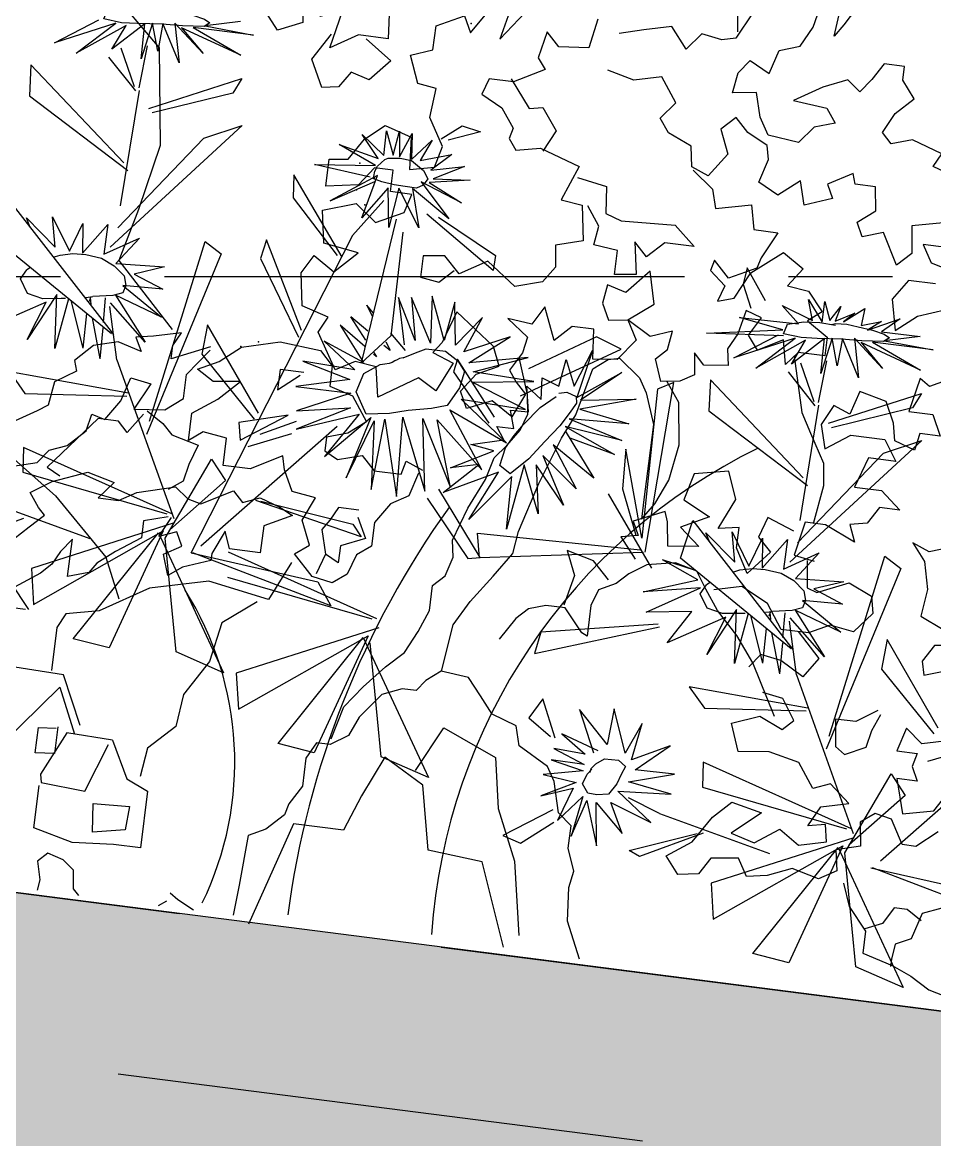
# Model space of a CAD drawing. Header units: inches. Extents: x 50027 to 54188, y -4291 to 1318.
# Drawn here: x 52091.76 to 52102.72, y 743.87 to 757.3 of the extents above; entities that cross this region are included whole.
import ezdxf

# ---------------------------------------------------------------- set-up
doc = ezdxf.new("R2010")
doc.units = ezdxf.units.IN
doc.linetypes.add('CENTER', pattern=[2, 1.25, -0.25, 0.25, -0.25])
doc.linetypes.add('HIDDEN', pattern=[9.525, 6.35, -3.175])
for name, color, linetype in [('06--LINE-1 HID', 2, 'HIDDEN'), ('06--LINE-3', 3, 'Continuous'), ('AR-FLOWER', 93, 'Continuous'), ('BH', 3, 'Continuous'), ('ROAD CL', 251, 'CENTER'), ('water hatch', 121, 'Continuous')]:
    doc.layers.add(name, color=color, linetype=linetype)
doc.layers.add('3', color=7, linetype='Continuous', true_color=0x61993b)
doc.layers.add('4', color=7, linetype='Continuous', true_color=0x637d96)

# ---------------------------------------------------------------- blocks, each defined once
blk = doc.blocks.new('A$C054A269F')
at = {"layer": '3'}
for points in [[(210.67, 149.64), (213.8, 150.69), (212.76, 152.77), (217.46, 154.34), (220.6, 153.3), (222.17, 154.86), (220.6, 158), (217.99, 160.61), (220.08, 163.22), (220.08, 165.31), (223.21, 165.31), (224.78, 162.7), (226.35, 160.61), (228.44, 162.18), (232.1, 160.61), (236.28, 158), (231.05, 157.48), (229.49, 155.39), (232.62, 154.34), (234.71, 151.73), (239.42, 152.25), (240.99, 154.86), (242.03, 158.52), (245.69, 158), (245.17, 161.13), (243.6, 163.22), (240.46, 161.66), (239.42, 165.31), (236.28, 166.36), (234.71, 169.49), (233.15, 176.8)], [(244.12, 170.54), (246.21, 166.36), (248.31, 165.83), (251.44, 166.36), (253.53, 163.74), (256.15, 166.88), (260.33, 165.83), (263.99, 164.79)], [(294.81, 170.71), (293.98, 166.99), (299.36, 164.51), (298.95, 159.55), (303.5, 159.55), (307.63, 157.07), (306.39, 162.86), (309.7, 161.62), (311.35, 165.75), (310.11, 168.64), (313.42, 169.06), (312.18, 160.38), (315.9, 158.72), (317.97, 161.2), (320.86, 160.38), (322.52, 162.86), (318.8, 169.47)], [(250.15, 145.5), (246.84, 143.02), (246.01, 140.13), (240.64, 141.37), (239.81, 137.65), (236.09, 137.65), (238.15, 133.52), (238.57, 131.86), (242.7, 129.8), (245.19, 132.28), (245.6, 130.62), (243.12, 128.56), (243.94, 126.08), (241.46, 126.9), (239.4, 131.04), (234.85, 134.76), (231.54, 132.69), (233.61, 129.8), (230.3, 129.38), (227.82, 126.49), (229.88, 124.84), (226.58, 122.77), (226.58, 119.88), (230.71, 119.88), (232.37, 117.81), (233.19, 121.53), (236.91, 119.46), (238.57, 121.53), (236.91, 124.42), (239.4, 125.25), (240.22, 121.53), (241.46, 119.05), (241.05, 116.57), (244.77, 116.16), (246.43, 117.81), (246.01, 114.51), (248.08, 113.27), (250.97, 112.85), (252.22, 116.16), (250.56, 117.81), (250.15, 120.7), (253.46, 119.46), (257.18, 121.53), (253.46, 124.42), (254.7, 129.38), (258, 125.66), (260.9, 126.49), (261.31, 123.6), (260.07, 121.12), (257.18, 121.53), (255.52, 118.64), (258, 115.33), (261.73, 114.92), (262.14, 119.46), (265.45, 119.46), (267.93, 116.99), (270, 121.94), (271.65, 119.05), (275.37, 119.46), (272.07, 116.99), (272.48, 114.51), (274.13, 111.61), (272.89, 109.96), (271.24, 108.31), (272.89, 104.59), (276.2, 106.65), (279.92, 105), (281.16, 107.48), (279.1, 110.37), (275.79, 112.03), (277.03, 114.92), (283.23, 119.46), (284.89, 114.51), (286.13, 112.85), (282.82, 111.61), (284.89, 107.07), (287.78, 108.72), (293.57, 105), (294.4, 109.55), (297.71, 109.96), (300.6, 108.31), (303.91, 113.68), (302.67, 116.16), (306.8, 117.4), (307.63, 122.36), (305.98, 125.25), (302.67, 123.18), (299.36, 126.49), (304.74, 127.32), (305.56, 132.28), (300.6, 133.93), (297.29, 131.45), (293.16, 133.52), (292.33, 136.41), (295.64, 136.41), (295.64, 139.71), (298.53, 139.71), (300.6, 136.82), (305.56, 135.99), (305.56, 140.13), (302.67, 140.54), (300.6, 143.85), (297.71, 146.33), (293.57, 145.09), (293.16, 140.13), (289.43, 140.95), (288.61, 144.26), (291.09, 148.39), (290.68, 152.94), (293.57, 153.35), (295.22, 157.48), (291.92, 158.72), (291.92, 162.44), (287.78, 164.51), (286.54, 162.03), (284.47, 165.34)], [(281.16, 165.34), (281.99, 161.62), (278.68, 166.16)], [(267.52, 166.58), (268.34, 162.03), (272.89, 161.62), (274.96, 163.68), (275.79, 159.55), (274.55, 157.9), (279.1, 155.42), (282.82, 155.42), (283.64, 152.94), (280.34, 151.29), (278.27, 148.39), (278.68, 146.74), (277.44, 145.09), (273.72, 145.91), (267.52, 143.85), (269.58, 138.47), (266.28, 138.06), (265.45, 132.69), (269.58, 131.45), (269.17, 128.14), (270.82, 125.66), (274.96, 124.42), (279.51, 127.73), (283.64, 125.25), (286.13, 127.73), (289.43, 127.32), (289.43, 124.01), (286.54, 123.6), (284.47, 125.66)], [(211.19, 142.33), (215.9, 141.28), (215.37, 137.1), (217.46, 135.01), (220.08, 139.72), (223.21, 138.67), (224.26, 140.76), (221.65, 142.85), (222.17, 146.51), (225.3, 146.51), (225.83, 148.07), (229.49, 145.98), (228.44, 143.89), (232.62, 142.33), (233.67, 145.98), (236.8, 143.37), (239.94, 144.94), (238.9, 148.6), (239.42, 150.69), (242.56, 152.25), (244.65, 154.34), (246.74, 152.25), (245.17, 148.6), (247.78, 144.94), (250.4, 145.98), (250.92, 149.12), (254.58, 150.69), (256.15, 152.77), (254.06, 155.39), (256.67, 159.04), (260.85, 158), (265.03, 159.04)], [(302.25, 159.14), (298.12, 156.24), (301.01, 152.94), (303.91, 153.77), (305.56, 151.29), (308.04, 150.87), (310.11, 155), (307.63, 159.14)], [(279.51, 155.83), (276.2, 151.7), (274.13, 152.11), (271.65, 148.81), (273.31, 145.5)], [(207.53, 138.67), (213.8, 138.67), (212.24, 136.06), (208.05, 135.01)], [(211.19, 132.92), (215.37, 132.92), (217.46, 129.79), (216.42, 125.09), (213.28, 127.7), (209.1, 129.27)], [(207.01, 118.82), (210.14, 117.25), (211.71, 118.3), (212.76, 113.07), (209.1, 113.07), (207.53, 109.94), (210.67, 109.94), (211.19, 107.33), (214.33, 108.37), (214.85, 110.98), (216.42, 114.12), (220.6, 115.16), (221.65, 111.51), (224.26, 112.55), (225.83, 109.42), (224.78, 105.76), (221.12, 108.37), (215.9, 108.37), (213.8, 105.24), (217.99, 105.24), (219.55, 100.54), (215.37, 100.54), (212.24, 97.92), (215.37, 97.92), (216.94, 95.31), (219.55, 94.79), (218.51, 92.18), (223.21, 94.27), (226.35, 94.27), (227.4, 89.04), (224.26, 88.52)], [(267.52, 142.19), (262.97, 141.37), (262.55, 137.23), (260.07, 136.41), (251.8, 136.82), (248.49, 133.93), (253.04, 133.93), (255.52, 131.45), (257.59, 133.52), (256.76, 128.56), (260.07, 128.14), (260.07, 131.86), (263.79, 132.28), (263.38, 135.17), (265.45, 138.06)], [(203.87, 93.22), (207.01, 92.18), (209.62, 93.22), (207.53, 90.61), (206.49, 86.43), (207.01, 82.25), (203.35, 80.69)], [(200.21, 78.6), (204.39, 78.07), (205.96, 75.46), (205.44, 73.37), (200.74, 74.94)], [(200.21, 63.97), (204.39, 62.92), (207.01, 65.01), (208.05, 61.36), (204.92, 61.36), (205.44, 59.27), (204.39, 57.18), (207.53, 57.18), (205.96, 51.95), (201.26, 53), (199.69, 55.61)], [(200.21, 49.87), (203.35, 47.25), (205.44, 47.25), (207.53, 50.91), (210.14, 51.43), (212.24, 49.87), (211.71, 46.21), (215.37, 45.16), (214.85, 42.03), (217.46, 40.46), (221.65, 41.51), (225.3, 39.94), (228.44, 39.42), (230.01, 42.03), (234.19, 41.51), (235.76, 38.9), (238.9, 38.37), (240.99, 40.98), (237.33, 43.6), (234.71, 47.78), (232.1, 50.39), (227.4, 49.34), (231.58, 45.69), (227.92, 44.64), (224.26, 47.25), (221.12, 45.16), (216.94, 46.21), (217.46, 48.82), (220.08, 48.3), (218.51, 51.43), (214.33, 52.48), (217.46, 55.09), (220.08, 54.04), (222.69, 57.7), (227.4, 58.75), (232.1, 58.22), (233.67, 62.4), (229.49, 63.97), (225.83, 62.4), (224.26, 63.97), (226.35, 67.1), (229.49, 67.63)], [(285.94, 94.27), (286.99, 90.61), (289.6, 89.04), (291.69, 85.91), (291.69, 82.25), (293.78, 80.69), (294.83, 77.55), (296.92, 75.98), (300.06, 76.51), (303.19, 79.64), (301.1, 81.21), (302.67, 84.86), (301.1, 88.52), (304.76, 89.04), (306.33, 92.18), (306.85, 94.27), (311.56, 91.66), (315.74, 91.66), (315.74, 95.84), (319.4, 96.36), (321.49, 94.79), (321.49, 98.97), (317.83, 101.58), (314.69, 104.72), (318.88, 104.19), (321.49, 105.76), (318.35, 107.33), (315.22, 109.94), (309.47, 111.51), (303.19, 110.98), (301.1, 108.89), (301.1, 105.76), (297.44, 104.72), (294.83, 101.06), (297.44, 98.97), (300.58, 97.92), (300.58, 95.84), (298.49, 94.79), (294.83, 95.84), (292.74, 93.75), (288.56, 93.75), (288.03, 95.84), (285.42, 94.79)], [(319.92, 109.42), (325.67, 106.81), (325.67, 108.89), (324.63, 110.98), (328.81, 109.94), (331.42, 109.42), (330.38, 107.33), (334.04, 108.37), (337.7, 107.33), (340.31, 104.72), (339.79, 103.15), (342.92, 101.06), (343.45, 97.4), (345.01, 96.36), (349.2, 93.75)], [(347.63, 87.48), (343.97, 88.52), (342.4, 90.61), (339.79, 91.66), (337.17, 94.27), (336.65, 96.88), (334.56, 96.36), (332.47, 99.49), (331.42, 103.15), (328.29, 102.63), (330.38, 98.45), (325.67, 98.97), (323.06, 101.06), (323.06, 104.72), (321.49, 106.81), (319.92, 108.89)], [(305.28, 107.33), (308.94, 107.33), (308.94, 104.19), (305.81, 106.81)], [(227.92, 92.7), (232.1, 94.27), (233.15, 91.13), (231.05, 89.04), (234.19, 85.39), (236.28, 89.04), (236.28, 92.18), (239.42, 91.66), (237.33, 96.36), (238.9, 100.54), (244.12, 99.49), (245.17, 95.31), (240.99, 93.22), (245.17, 91.13), (242.03, 88.52), (246.74, 88), (247.26, 91.66), (247.78, 93.22), (252.49, 91.13), (251.44, 89.04), (254.06, 88.52), (251.44, 85.39)], [(306.85, 100.54), (314.17, 98.45), (313.65, 95.84), (306.85, 100.54)], [(328.29, 98.45), (325.67, 96.88), (324.1, 95.31), (319.92, 94.27), (320.97, 91.13), (321.49, 88.52), (323.58, 86.95)], [(328.81, 97.92), (330.9, 94.79), (332.47, 96.36), (335.6, 96.36), (342.4, 88), (340.31, 86.95)], [(225.3, 88.52), (224.78, 84.34), (223.21, 83.82), (218.51, 85.91), (214.85, 84.34), (214.33, 81.73), (216.94, 78.6), (220.6, 79.12), (223.74, 77.55), (227.92, 77.55), (230.53, 81.21), (234.71, 83.3), (238.9, 82.25)], [(294.31, 87.48), (297.44, 87.48), (298.49, 85.39), (299.53, 83.82), (298.49, 80.16)], [(323.06, 82.78), (326.72, 81.73), (326.72, 79.12), (330.38, 76.51), (332.99, 74.42), (334.04, 72.85), (337.17, 71.81), (337.17, 74.94), (337.17, 77.55), (338.74, 75.46), (339.79, 73.37), (341.35, 71.81), (345.01, 69.19)], [(346.06, 76.51), (343.97, 78.6), (341.88, 80.69), (342.92, 81.73), (344.49, 83.82), (341.35, 85.91), (336.13, 88), (331.94, 86.95), (334.04, 84.34), (330.9, 84.34), (328.29, 85.91), (322.54, 87.48), (320.44, 85.91), (318.35, 85.39), (313.65, 88), (312.08, 86.43), (309.47, 87.48), (306.33, 86.43), (304.24, 85.39), (308.42, 83.3), (308.42, 79.12), (313.13, 79.12), (314.17, 81.73), (315.74, 78.07), (315.74, 77.03), (319.92, 75.46), (322.01, 73.89), (323.06, 77.03), (320.44, 78.6), (321.49, 80.69), (324.1, 79.64), (322.54, 82.78)], [(294.31, 86.43), (292.74, 83.3), (296.4, 81.73), (296.4, 79.12), (298.49, 80.16), (299.53, 77.03)], [(255.1, 81.73), (257.71, 84.34), (261.9, 85.39), (260.33, 81.73), (261.37, 77.03)], [(225.3, 77.55), (221.65, 73.89), (223.74, 70.76), (227.4, 72.85), (230.53, 73.37), (232.1, 71.28)], [(342.4, 66.06), (349.2, 73.89), (359.65, 67.63), (351.81, 66.06), (342.92, 66.06)], [(211.71, 67.1), (214.85, 65.01), (217.99, 65.01), (217.46, 60.84), (215.9, 59.79), (212.76, 61.36), (212.24, 63.97), (211.19, 66.58)], [(332.37, 49.44), (335.88, 56.8), (347.1, 57.15), (356.56, 47.34), (355.86, 46.29), (344.01, 45.01), (336.22, 54.88), (333.07, 48.04)], [(280.68, 49.12), (277.19, 56.1), (268.81, 52.61), (267.41, 44.93), (263.92, 37.25), (261.82, 26.08)], [(263.92, 23.99), (268.81, 36.55), (277.19, 37.25), (279.28, 47.02), (285.57, 50.51), (288.36, 44.23), (290.46, 38.65), (298.14, 38.65), (303.03, 22.59)], [(327.23, 47.86), (324.31, 42.27), (320.9, 40.81), (320.9, 32.05), (325.04, 32.05), (331.37, 31.56), (337.46, 33.02), (337.46, 39.59)], [(327.23, 47.86), (334.29, 48.11), (337.46, 41.29), (337.21, 40.08), (330.4, 39.59), (327.72, 47.13)], [(195.58, 25.93), (194.42, 27.96), (192.4, 28.24), (192.4, 30.85), (190.37, 32.29), (188.35, 32.29), (188.35, 37.21), (190.37, 39.53), (192.98, 40.1), (194.13, 42.13), (197.9, 40.97), (198.19, 38.37), (201.08, 37.21), (202.24, 33.16), (204.56, 32.01), (204.84, 29.69), (204.84, 28.53)], [(323.34, 38.13), (323.58, 34.48), (328.45, 33.51), (328.94, 37.89), (323.34, 38.13)], [(201.08, 36.05), (203.4, 37.5), (205.42, 37.5), (206.87, 34.9), (209.48, 33.74)]]:
    blk.add_lwpolyline(points, dxfattribs=at)
for p in [(286.63, 163.45), (300.81, 140.16), (302.37, 141.72), (300.81, 136.01), (299.25, 133.93), (312.75, 111.09), (315.35, 110.05)]:
    blk.add_point(p, dxfattribs=at)
at = {"layer": '4'}
for points in [[(421.96, 147.42), (420.3, 145.21), (420.3, 140.78), (418.08, 136.36), (418.08, 126.4), (413.66, 120.32), (407.57, 114.23), (402.03, 111.46), (396.49, 112.02), (388.74, 110.36), (383.76, 110.91), (380.44, 109.81), (377.12, 107.59), (369.37, 107.04), (361.62, 107.04), (358.85, 105.38), (357.74, 99.29), (354.98, 93.76), (349.44, 89.89), (340.58, 83.81), (331.73, 75.51), (328.96, 69.42)], [(386.78, 291.95), (388.8, 278.47), (394.87, 267.01), (400.95, 252.85), (404.99, 242.74), (403.64, 231.96), (400.27, 224.54), (397.57, 221.17), (397.57, 215.78), (394.2, 199.6), (392.18, 184.1), (387.46, 176.01), (378.01, 167.93), (369.24, 167.93), (362.5, 162.53), (351.71, 160.51), (342.26, 161.86), (333.5, 153.77), (331.47, 138.94), (333.5, 128.83), (335.52, 120.74), (326.08, 111.31)], [(246.01, 167.33), (247.28, 178.07), (249.81, 188.82), (254.24, 196.4), (257.4, 200.19), (263.09, 198.93), (265.62, 200.19), (270.68, 202.09), (278.9, 202.09)], [(216.18, 196.36), (215.55, 190.67), (218.71, 186.88), (220.61, 183.09), (224.4, 179.29), (225.03, 174.87), (227.56, 174.87), (230.09, 170.44), (231.36, 168.55), (230.73, 174.87), (228.83, 178.03), (226.93, 181.82), (224.4, 185.61), (224.4, 190.67), (224.4, 195.09)], [(231.23, 119.23), (228.99, 110.85), (227.28, 107.86), (224.71, 103.58), (224.29, 100.16), (225.14, 94.17)], [(278.64, 64.66), (277.79, 71.93), (275.65, 75.78), (272.65, 80.06), (270.08, 83.91), (269.65, 87.33), (267.51, 95.03), (264.95, 102.3), (263.23, 106.15), (261.52, 113.42), (259.38, 115.13), (257.67, 115.56), (254.25, 112.99), (252.96, 110.85), (251.25, 106.15), (251.25, 100.16), (251.25, 95.03), (251.25, 91.6), (249.54, 94.17), (247.83, 98.02), (246.97, 103.58), (247.83, 110), (250.07, 112.98)], [(294.05, 52.26), (292.76, 57.39), (290.2, 60.81), (287.2, 64.23), (284.63, 66.8), (282.92, 70.22), (281.64, 73.64), (281.64, 77.49), (279.93, 79.2), (279.07, 82.2), (279.5, 84.76), (277.79, 89.89), (275.65, 94.6), (274.79, 98.02), (273.08, 100.16), (271.37, 102.72), (270.51, 105.29), (270.94, 108.28), (272.92, 113.73)], [(227.28, 64.23), (231.56, 71.93), (234.56, 75.78), (237.98, 79.2), (240.12, 82.2), (241.83, 84.76), (245.26, 85.62), (249.54, 84.76), (252.11, 83.05), (253.82, 81.34), (256.39, 80.06), (257.24, 77.49), (257.24, 75.35), (257.24, 72.79), (258.1, 73.21), (261.09, 76.64), (264.09, 76.64), (266.66, 75.78), (268.37, 74.07), (270.51, 70.65)], [(303.49, 78.27), (306.26, 72.19), (315.67, 73.85), (324.53, 71.64), (331.73, 67.21), (336.71, 66.1), (337.82, 63.89), (337.82, 57.25)], [(307.92, 71.64), (312.91, 67.76), (314.01, 61.68), (317.33, 56.15), (317.89, 51.17), (321.76, 47.3), (322.32, 42.87)], [(252.16, 23.63), (254.72, 29.17), (255.15, 34.31), (254.72, 36.87), (256, 40.29), (256, 43.71), (258.14, 45.43), (259.43, 50.13), (260.71, 52.27), (265.42, 54.83), (266.27, 57.83), (270.13, 59.11), (272.27, 61.68), (274.41, 64.24), (278.69, 64.67), (280.82, 62.96), (282.11, 61.25), (284.25, 61.25), (287.24, 59.97), (290.24, 56.12), (291.52, 53.12), (294.09, 51.41), (296.23, 51.41), (297.52, 48.85), (297.52, 44.57), (299.23, 41.58), (299.66, 39.87), (302.22, 37.3), (304.79, 36.02), (305.22, 28.32), (305.53, 23.63)], [(335.75, 48.84), (335.75, 44.7), (338.68, 44.46), (338.68, 48.35), (336, 48.59)], [(213.59, 40.28), (212.3, 36.86), (209.31, 33.44), (209.31, 30.02), (204.6, 28.73), (201.6, 27.45), (198.61, 25.74), (195.18, 24.88), (194.76, 23.63)], [(329.32, 23.63), (330.27, 24.57), (330.62, 27.37), (332.37, 28.77), (334.83, 29.47), (336.23, 28.07), (335.53, 25.27), (335.76, 23.63)], [(311.66, 23.63), (314.21, 24.9), (315.49, 25.75)], [(315.92, 24.47), (317.07, 23.63)]]:
    blk.add_lwpolyline(points, dxfattribs=at)
blk = doc.blocks.new('FLOWER1')
at = {"color": 221, "linetype": 'Continuous'}
for p, q in [((452.59, 258.2, -66458.41), (442, 255.42, -66458.41)), ((397.13, 244.07, -66458.41), (409.63, 252.82, -66458.41)), ((414.86, 252.57, -66458.41), (397.13, 244.07, -66458.41)), ((404.17, 241.82, -66458.41), (414.86, 252.57, -66458.41)), ((423.71, 253.59, -66458.41), (414.81, 244.51, -66458.41)), ((424.02, 242.84, -66458.41), (423.71, 253.59, -66458.41)), ((426.04, 254.05, -66458.41), (424.02, 242.84, -66458.41)), ((428.74, 245.87, -66458.41), (426.04, 254.05, -66458.41)), ((429.13, 254.43, -66458.41), (428.74, 245.87, -66458.41)), ((435.67, 243.19, -66458.41), (429.13, 254.43, -66458.41)), ((432.8, 254.99, -66458.41), (435.67, 243.19, -66458.41)), ((442.54, 246.98, -66458.41), (432.8, 254.99, -66458.41)), ((434.95, 253.9, -66458.41), (442.54, 246.98, -66458.41)), ((454.02, 248.06, -66458.41), (434.95, 253.9, -66458.41)), ((457.03, 254.68, -66458.41), (438.43, 254.49, -66458.41)), ((438.43, 254.49, -66458.41), (454.02, 248.06, -66458.41)), ((442, 255.42, -66458.41), (457.03, 254.68, -66458.41)), ((418.11, 252.31, -66458.41), (404.17, 241.82, -66458.41)), ((414.81, 244.51, -66458.41), (418.11, 252.31, -66458.41)), ((494.06, 229.12, -66458.41), (501.39, 223.68, -66458.41)), ((499.83, 222.48, -66458.41), (494.06, 229.12, -66458.41)), ((501.26, 231.17, -66458.41), (504.25, 224.13, -66458.41)), ((501.39, 223.68, -66458.41), (501.26, 231.17, -66458.41)), ((504.25, 224.13, -66458.41), (505.13, 231.66, -66458.41)), ((505.13, 231.66, -66458.41), (506.18, 223.91, -66458.41)), ((506.18, 223.91, -66458.41), (509.12, 231.45, -66458.41)), ((509.12, 231.45, -66458.41), (509.92, 223.55, -66458.41)), ((509.92, 223.55, -66458.41), (515.4, 230.26, -66458.41)), ((515.4, 230.26, -66458.41), (512.61, 223.66, -66458.41)), ((487.43, 225.16, -66458.41), (499.83, 222.48, -66458.41)), ((499.29, 220.25, -66458.41), (487.43, 225.16, -66458.41)), ((512.61, 223.66, -66458.41), (521.95, 226.72, -66458.41)), ((521.95, 226.72, -66458.41), (516.22, 221.19, -66458.41)), ((516.22, 221.19, -66458.41), (526.31, 223.7, -66458.41)), ((526.31, 223.7, -66458.41), (517.35, 218.67, -66458.41)), ((480.85, 218.07, -66458.41), (499.29, 220.25, -66458.41)), ((528.53, 219.77, -66458.41), (516.26, 217.32, -66458.41)), ((517.35, 218.67, -66458.41), (528.53, 219.77, -66458.41)), ((498.19, 216.53, -66458.41), (480.85, 218.07, -66458.41)), ((500.38, 217.35, -66458.41), (487.05, 207.74, -66458.41)), ((487.05, 207.74, -66458.41), (499.74, 215.44, -66458.41)), ((497.41, 203.88, -66458.41), (500.38, 217.35, -66458.41)), ((499.69, 216.04, -66458.41), (499.26, 216.85, -66458.41)), ((511.49, 214.86, -66458.41), (515.06, 203.2, -66458.41)), ((523.76, 207.14, -66458.41), (511.49, 214.86, -66458.41)), ((513.83, 217.18, -66458.41), (523.76, 207.14, -66458.41)), ((526.87, 212.56, -66458.41), (513.83, 217.18, -66458.41)), ((516.26, 217.32, -66458.41), (526.87, 212.56, -66458.41)), ((504.13, 214.01, -66458.41), (497.41, 203.88, -66458.41)), ((505.96, 202.08, -66458.41), (504.13, 214.01, -66458.41)), ((507.33, 214.39, -66458.41), (505.96, 202.08, -66458.41)), ((515.06, 203.2, -66458.41), (507.33, 214.39, -66458.41)), ((495.32, 198.11, -66458.41), (503.28, 210.02, -66458.41)), ((633.77, 189.95, -66458.41), (628.15, 194.78, -66458.41)), ((628.15, 194.78, -66458.41), (637.89, 191.53, -66458.41)), ((635.8, 197.66, -66458.41), (640.9, 191.43, -66458.41)), ((637.89, 191.53, -66458.41), (635.8, 197.66, -66458.41)), ((640.82, 197.77, -66458.41), (643.16, 192.26, -66458.41)), ((640.9, 191.43, -66458.41), (640.82, 197.77, -66458.41)), ((643.16, 192.26, -66458.41), (645.92, 196.9, -66458.41)), ((645.92, 196.9, -66458.41), (644.75, 192.2, -66458.41)), ((644.75, 192.2, -66458.41), (650.42, 195.48, -66458.41)), ((647.29, 192.35, -66458.41), (653.21, 197.28, -66458.41)), ((650.42, 195.48, -66458.41), (647.29, 192.35, -66458.41)), ((653.21, 197.28, -66458.41), (652.79, 191.98, -66458.41)), ((654.91, 190.84, -66458.41), (664.3, 195.58, -66458.41)), ((664.3, 195.58, -66458.41), (659.22, 190.9, -66458.41)), ((403.81, 191.36, -66458.41), (410.3, 181.7, -66458.41)), ((405.86, 182.29, -66458.41), (403.81, 191.36, -66458.41)), ((414.4, 181.64, -66458.41), (420.81, 191.32, -66458.41)), ((420.81, 191.32, -66458.41), (420.85, 182.19, -66458.41)), ((652.79, 191.98, -66458.41), (658.79, 194.03, -66458.41)), ((658.79, 194.03, -66458.41), (654.91, 190.84, -66458.41)), ((659.22, 190.9, -66458.41), (671.14, 191.12, -66458.41)), ((671.14, 191.12, -66458.41), (660.54, 188.34, -66458.41)), ((395.92, 190, -66458.41), (405.86, 182.29, -66458.41)), ((397.5, 187.19, -66458.41), (395.92, 190, -66458.41)), ((410.3, 181.7, -66458.41), (413.21, 190.64, -66458.41)), ((413.21, 190.64, -66458.41), (414.4, 181.64, -66458.41)), ((420.85, 182.19, -66458.41), (430.97, 188.57, -66458.41)), ((430.97, 188.57, -66458.41), (424.89, 179.85, -66458.41)), ((615.72, 189.43, -66458.41), (633.77, 189.95, -66458.41)), ((629.35, 187.41, -66458.41), (615.72, 189.43, -66458.41)), ((651.35, 187.91, -66458.41), (654.21, 176.11, -66458.41)), ((661.09, 179.9, -66458.41), (651.35, 187.91, -66458.41)), ((675.57, 187.6, -66458.41), (656.98, 187.41, -66458.41)), ((660.54, 188.34, -66458.41), (675.57, 187.6, -66458.41)), ((606.37, 183.25, -66458.41), (629.35, 187.41, -66458.41)), ((629.79, 185.68, -66458.41), (606.37, 183.25, -66458.41)), ((615.68, 176.99, -66458.41), (628.17, 185.74, -66458.41)), ((633.41, 185.49, -66458.41), (615.68, 176.99, -66458.41)), ((622.72, 174.73, -66458.41), (633.41, 185.49, -66458.41)), ((636.65, 185.23, -66458.41), (622.72, 174.73, -66458.41)), ((642.26, 186.5, -66458.41), (633.36, 177.42, -66458.41)), ((633.36, 177.42, -66458.41), (636.65, 185.23, -66458.41)), ((642.57, 175.76, -66458.41), (642.26, 186.5, -66458.41)), ((644.59, 186.96, -66458.41), (642.57, 175.76, -66458.41)), ((647.29, 178.78, -66458.41), (644.59, 186.96, -66458.41)), ((647.67, 187.34, -66458.41), (647.29, 178.78, -66458.41)), ((654.21, 176.11, -66458.41), (647.67, 187.34, -66458.41)), ((653.49, 186.82, -66458.41), (661.09, 179.9, -66458.41)), ((672.56, 180.98, -66458.41), (653.49, 186.82, -66458.41)), ((656.98, 187.41, -66458.41), (672.56, 180.98, -66458.41)), ((424.89, 179.85, -66458.41), (439.68, 180.85, -66458.41)), ((439.68, 180.85, -66458.41), (430.82, 177.46, -66458.41)), ((511.75, 181.35, -66458.41), (515.38, 167.26, -66458.41)), ((518.6, 169.02, -66458.41), (511.75, 181.35, -66458.41)), ((515.73, 181.85, -66458.41), (518.6, 169.02, -66458.41)), ((523.34, 168.82, -66458.41), (515.73, 181.85, -66458.41)), ((521.92, 183.09, -66458.41), (523.34, 168.82, -66458.41)), ((527.39, 170.21, -66458.41), (521.92, 183.09, -66458.41)), ((529, 182.19, -66458.41), (527.39, 170.21, -66458.41)), ((530.97, 169.23, -66458.41), (529, 182.19, -66458.41)), ((430.82, 177.46, -66458.41), (440.13, 174.08, -66458.41)), ((504.81, 174.43, -66458.41), (502.54, 177.68, -66458.41)), ((504.87, 175.59, -66458.41), (502.54, 177.68, -66458.41)), ((537.95, 178.78, -66458.41), (530.97, 169.23, -66458.41)), ((533.74, 167.61, -66458.41), (537.95, 178.78, -66458.41)), ((440.13, 174.08, -66458.41), (427.9, 173.51, -66458.41)), ((547.15, 174.07, -66458.41), (533.74, 167.61, -66458.41)), ((535.71, 164.49, -66458.41), (547.15, 174.07, -66458.41)), ((427.9, 173.51, -66458.41), (440.86, 165.57, -66458.41)), ((503.61, 167.06, -66458.41), (498.1, 173.49, -66458.41)), ((503.86, 169.81, -66458.41), (498.1, 173.49, -66458.41)), ((568.6, 161.73, -66458.41), (572.65, 173.37, -66458.41)), ((572.65, 173.37, -66458.41), (569.87, 158.42, -66458.41)), ((408.28, 168.07, -66458.41), (401.25, 153.22, -66458.41)), ((409.93, 151.61, -66458.41), (408.28, 168.07, -66458.41)), ((412.01, 167.27, -66458.41), (409.93, 151.61, -66458.41)), ((418.61, 168.54, -66458.41), (418.36, 167.33, -66458.41)), ((419.15, 166.43, -66458.41), (418.61, 168.54, -66458.41)), ((423.53, 161.53, -66458.41), (423.21, 169.09, -66458.41)), ((436.96, 157.34, -66458.41), (424.9, 167.73, -66458.41)), ((426.13, 170.25, -66458.41), (436.96, 157.34, -66458.41)), ((440.86, 165.57, -66458.41), (426.13, 170.25, -66458.41)), ((503.58, 165.05, -66458.41), (495.23, 170.49, -66458.41)), ((495.23, 170.49, -66458.41), (503.85, 160.19, -66458.41)), ((509.76, 167.35, -66458.41), (511.4, 165, -66458.41)), ((510.84, 170.22, -66458.41), (515.97, 165.6, -66458.41)), ((553.41, 168.57, -66458.41), (535.71, 164.49, -66458.41)), ((537.43, 161.91, -66458.41), (553.41, 168.57, -66458.41)), ((563.88, 161.17, -66458.41), (565, 169.46, -66458.41)), ((565, 169.46, -66458.41), (568.6, 161.73, -66458.41)), ((569.87, 158.42, -66458.41), (582.42, 167.93, -66458.41)), ((582.42, 167.93, -66458.41), (571.08, 157.82, -66458.41)), ((405.38, 165.28, -66458.41), (388.72, 155.09, -66458.41)), ((401.25, 153.22, -66458.41), (405.38, 165.28, -66458.41)), ((412.8, 166.79, -66458.41), (418.43, 152.87, -66458.41)), ((429.13, 150.79, -66458.41), (424.85, 166.67, -66458.41)), ((491.03, 165.06, -66458.41), (501.51, 157.67, -66458.41)), ((503.85, 160.19, -66458.41), (491.03, 165.06, -66458.41)), ((509.32, 166.32, -66458.41), (511.4, 165, -66458.41)), ((418.06, 163.56, -66458.41), (418.43, 152.87, -66458.41)), ((419.93, 162.42, -66458.41), (423.99, 150.37, -66458.41)), ((506.5, 163.14, -66458.41), (507.59, 162.43, -66458.41)), ((506.52, 163.67, -66458.41), (507.59, 162.43, -66458.41)), ((556.2, 161.47, -66458.41), (537.43, 161.91, -66458.41)), ((537.57, 158.77, -66458.41), (556.2, 161.47, -66458.41)), ((558.49, 162.95, -66458.41), (563.88, 161.17, -66458.41)), ((559.11, 156.38, -66458.41), (558.49, 162.95, -66458.41)), ((571.08, 157.82, -66458.41), (587.8, 160.42, -66458.41)), ((587.8, 160.42, -66458.41), (571.26, 155.04, -66458.41)), ((423.6, 159.88, -66458.41), (423.99, 150.37, -66458.41)), ((485.43, 158.13, -66458.41), (500.38, 154.49, -66458.41)), ((501.51, 157.67, -66458.41), (485.43, 158.13, -66458.41)), ((554.84, 152.73, -66458.41), (537.57, 158.77, -66458.41)), ((554.26, 159.78, -66458.41), (559.11, 156.38, -66458.41)), ((555.8, 152.11, -66458.41), (554.26, 159.78, -66458.41)), ((500.38, 154.49, -66458.41), (484.37, 150.1, -66458.41)), ((571.26, 155.04, -66458.41), (586.68, 152.69, -66458.41)), ((484.37, 150.1, -66458.41), (501.31, 150.4, -66458.41)), ((501.31, 150.4, -66458.41), (485.6, 142.82, -66458.41)), ((534.91, 153.14, -66458.41), (554.84, 152.73, -66458.41)), ((550.41, 141.85, -66458.41), (534.91, 153.14, -66458.41)), ((550.3, 151.87, -66458.41), (555.8, 152.11, -66458.41)), ((552.03, 146.46, -66458.41), (550.3, 151.87, -66458.41)), ((586.68, 152.69, -66458.41), (568.37, 151.69, -66458.41)), ((568.37, 151.69, -66458.41), (585.26, 147.31, -66458.41)), ((531.89, 149.5, -66458.41), (550.41, 141.85, -66458.41)), ((544.11, 132.66, -66458.41), (531.89, 149.5, -66458.41)), ((567.54, 149.2, -66458.41), (583.58, 142.75, -66458.41)), ((585.26, 147.31, -66458.41), (567.54, 149.2, -66458.41)), ((567.69, 147.86, -66458.41), (578.34, 134.8, -66458.41)), ((485.6, 142.82, -66458.41), (501.81, 145.97, -66458.41)), ((501.81, 145.97, -66458.41), (486.28, 137.26, -66458.41)), ((486.28, 137.26, -66458.41), (504.67, 144.42, -66458.41)), ((504.67, 144.42, -66458.41), (495.97, 130.19, -66458.41)), ((495.97, 130.19, -66458.41), (508.37, 143.83, -66458.41)), ((508.37, 143.83, -66458.41), (503.36, 124.58, -66458.41)), ((511.42, 122.12, -66458.41), (512.63, 143.9, -66458.41)), ((512.63, 143.9, -66458.41), (519.38, 121.03, -66458.41)), ((518, 145.33, -66458.41), (527.74, 123.83, -66458.41)), ((519.38, 121.03, -66458.41), (518, 145.33, -66458.41)), ((524.16, 145.74, -66458.41), (535.39, 126, -66458.41)), ((527.74, 123.83, -66458.41), (524.16, 145.74, -66458.41)), ((528.52, 145.89, -66458.41), (544.11, 132.66, -66458.41)), ((535.39, 126, -66458.41), (528.52, 145.89, -66458.41)), ((546.83, 146.33, -66458.41), (552.03, 146.46, -66458.41)), ((549.48, 142.58, -66458.41), (546.83, 146.33, -66458.41)), ((583.58, 142.75, -66458.41), (569.53, 145.86, -66458.41)), ((503.36, 124.58, -66458.41), (509.55, 142.97, -66458.41)), ((509.55, 142.97, -66458.41), (511.42, 122.12, -66458.41)), ((539.71, 139.86, -66458.41), (549.48, 142.58, -66458.41)), ((546.88, 138.93, -66458.41), (539.71, 139.86, -66458.41)), ((564.6, 143.15, -66458.41), (573.4, 130.82, -66458.41)), ((578.34, 134.8, -66458.41), (564.6, 143.15, -66458.41)), ((534.51, 131.91, -66458.41), (546.88, 138.93, -66458.41)), ((560.28, 136.42, -66458.41), (562.96, 121.72, -66458.41)), ((570.22, 125.31, -66458.41), (560.28, 136.42, -66458.41)), ((561.96, 139.49, -66458.41), (570.22, 125.31, -66458.41)), ((573.4, 130.82, -66458.41), (561.96, 139.49, -66458.41)), ((533.38, 124.22, -66458.41), (542.97, 134.1, -66458.41)), ((542.97, 134.1, -66458.41), (534.51, 131.91, -66458.41)), ((556.65, 135.86, -66458.41), (553.96, 115.75, -66458.41)), ((562.96, 121.72, -66458.41), (556.65, 135.86, -66458.41)), ((549.28, 132.59, -66458.41), (533.38, 124.22, -66458.41)), ((542.22, 117.13, -66458.41), (549.28, 132.59, -66458.41)), ((553.43, 131.84, -66458.41), (542.22, 117.13, -66458.41)), ((553.96, 115.75, -66458.41), (553.43, 131.84, -66458.41)), ((616.05, 120.11, -66458.41), (614.47, 122.92, -66458.41)), ((614.47, 122.92, -66458.41), (624.41, 115.21, -66458.41)), ((622.36, 124.27, -66458.41), (628.85, 114.62, -66458.41)), ((624.41, 115.21, -66458.41), (622.36, 124.27, -66458.41)), ((628.85, 114.62, -66458.41), (631.76, 123.56, -66458.41)), ((631.76, 123.56, -66458.41), (632.94, 114.56, -66458.41)), ((632.94, 114.56, -66458.41), (639.36, 124.24, -66458.41)), ((639.36, 124.24, -66458.41), (639.39, 115.11, -66458.41)), ((639.39, 115.11, -66458.41), (649.52, 121.49, -66458.41)), ((649.52, 121.49, -66458.41), (643.44, 112.77, -66458.41)), ((612.9, 111.02, -66458.41), (602.44, 112.94, -66458.41)), ((613.95, 108.33, -66458.41), (602.44, 112.94, -66458.41)), ((643.44, 112.77, -66458.41), (658.22, 113.77, -66458.41)), ((658.22, 113.77, -66458.41), (649.37, 110.38, -66458.41)), ((649.37, 110.38, -66458.41), (658.67, 107, -66458.41)), ((597.93, 102.43, -66458.41), (613.95, 108.33, -66458.41)), ((615.07, 106, -66458.41), (597.93, 102.43, -66458.41)), ((599.71, 96.46, -66458.41), (615.07, 106, -66458.41)), ((658.67, 107, -66458.41), (646.44, 106.43, -66458.41)), ((646.44, 106.43, -66458.41), (659.41, 98.48, -66458.41)), ((644.67, 103.17, -66458.41), (655.51, 90.26, -66458.41)), ((659.41, 98.48, -66458.41), (644.67, 103.17, -66458.41)), ((626.83, 100.99, -66458.41), (619.8, 86.14, -66458.41)), ((628.48, 84.53, -66458.41), (626.83, 100.99, -66458.41)), ((630.56, 100.19, -66458.41), (628.48, 84.53, -66458.41)), ((631.35, 99.71, -66458.41), (636.98, 85.79, -66458.41)), ((637.15, 101.46, -66458.41), (636.91, 100.25, -66458.41)), ((637.69, 99.35, -66458.41), (637.15, 101.46, -66458.41)), ((642.07, 94.45, -66458.41), (641.76, 102.01, -66458.41)), ((647.68, 83.71, -66458.41), (643.4, 99.59, -66458.41)), ((655.51, 90.26, -66458.41), (643.44, 100.65, -66458.41)), ((613.48, 98.46, -66458.41), (599.71, 96.46, -66458.41)), ((607.27, 88.01, -66458.41), (613.48, 98.46, -66458.41)), ((623.93, 98.2, -66458.41), (607.27, 88.01, -66458.41)), ((619.8, 86.14, -66458.41), (623.93, 98.2, -66458.41)), ((636.61, 96.48, -66458.41), (636.98, 85.79, -66458.41)), ((638.47, 95.34, -66458.41), (642.54, 83.29, -66458.41)), ((642.14, 92.8, -66458.41), (642.54, 83.29, -66458.41)), ((594.03, 65.87, -66458.41), (593.41, 54.79, -66458.41)), ((599.15, 52.9, -66458.41), (594.03, 65.87, -66458.41)), ((583.55, 64.17, -66458.41), (589.6, 51.65, -66458.41)), ((593.41, 54.79, -66458.41), (583.55, 64.17, -66458.41)), ((603.12, 62.54, -66458.41), (599.15, 52.9, -66458.41)), ((601.31, 51.17, -66458.41), (603.12, 62.54, -66458.41)), ((579.25, 56.15, -66458.41), (587.06, 50.95, -66458.41)), ((590.95, 52.51, -66458.41), (579.25, 56.15, -66458.41)), ((612.43, 57.02, -66458.41), (601.31, 51.17, -66458.41)), ((602.91, 48.27, -66458.41), (612.43, 57.02, -66458.41)), ((577.43, 51.4, -66458.41), (587.21, 47.75, -66458.41)), ((587.06, 50.95, -66458.41), (577.43, 51.4, -66458.41)), ((577.1, 47.84, -66458.41), (587.16, 45.79, -66458.41)), ((587.21, 47.75, -66458.41), (577.1, 47.84, -66458.41)), ((601.33, 44.36, -66458.41), (614.92, 48.57, -66458.41)), ((614.92, 48.57, -66458.41), (602.91, 48.27, -66458.41)), ((587.16, 45.79, -66458.41), (575.23, 43.1, -66458.41)), ((614.74, 42.38, -66458.41), (601.33, 44.36, -66458.41)), ((575.23, 43.1, -66458.41), (585.57, 42.01, -66458.41)), ((585.57, 42.01, -66458.41), (575.43, 36.55, -66458.41)), ((598.54, 41.06, -66458.41), (614.74, 42.38, -66458.41)), ((609.77, 33.04, -66458.41), (598.54, 41.06, -66458.41)), ((575.43, 36.55, -66458.41), (584.85, 40.12, -66458.41)), ((584.85, 40.12, -66458.41), (581.49, 29.77, -66458.41)), ((581.49, 29.77, -66458.41), (588.16, 38.05, -66458.41)), ((588.16, 38.05, -66458.41), (586.23, 25.6, -66458.41)), ((586.23, 25.6, -66458.41), (589.56, 37.02, -66458.41)), ((589.56, 37.02, -66458.41), (594.31, 23.64, -66458.41)), ((592.47, 36.8, -66458.41), (601.6, 28.49, -66458.41)), ((594.31, 23.64, -66458.41), (592.47, 36.8, -66458.41)), ((596.9, 37.4, -66458.41), (609.77, 33.04, -66458.41)), ((601.6, 28.49, -66458.41), (596.9, 37.4, -66458.41))]:
    blk.add_line(p, q, dxfattribs=at)
at = {"color": 86, "linetype": 'Continuous'}
for p, q in [((424.61, 233.99, -66458.41), (425.38, 246.98, -66458.41)), ((423.23, 234.08, -66458.41), (417.59, 245.24, -66458.41)), ((414.14, 242.01, -66458.41), (423.63, 232.91, -66458.41)), ((428.41, 228.17, -66458.41), (455.34, 241.04, -66458.41)), ((455.34, 241.04, -66458.41), (453.22, 236.28, -66458.41)), ((423.07, 210.61, -66458.41), (390.96, 236.43, -66458.41)), ((390.96, 236.43, -66458.41), (391.8, 226.97, -66458.41)), ((453.22, 236.28, -66458.41), (429.57, 226.94, -66458.41)), ((518.05, 231.09, -66458.41), (523.87, 235.89, -66458.41)), ((523.87, 235.89, -66458.41), (529.69, 234.83, -66458.41)), ((424.72, 233.18, -66458.41), (423.78, 197.55, -66458.41)), ((529.69, 234.83, -66458.41), (520.29, 230.95, -66458.41)), ((391.8, 226.97, -66458.41), (424.65, 208.52, -66458.41)), ((457.38, 226.81, -66458.41), (422.51, 184.59, -66458.41)), ((446.32, 221.4, -66458.41), (457.38, 226.81, -66458.41)), ((423.99, 190.73, -66458.41), (446.32, 221.4, -66458.41)), ((493.07, 191.13, -66458.41), (475, 214.07, -66458.41)), ((475, 214.07, -66458.41), (475.74, 207.06, -66458.41)), ((475.74, 207.06, -66458.41), (491.47, 191.45, -66458.41)), ((503.25, 160.01, -66458.41), (507.95, 204.9, -66458.41)), ((539.25, 193.39, -66458.41), (516.87, 207.73, -66458.41)), ((520.56, 207.26, -66458.41), (539.35, 198.06, -66458.41)), ((615.95, 204.72, -66458.41), (615.38, 199.63, -66458.41)), ((622.86, 195.54, -66458.41), (615.95, 204.72, -66458.41)), ((510.31, 201.23, -66458.41), (511, 169.44, -66458.41)), ((495.32, 198.11, -66458.41), (459.53, 95.39, -66458.41)), ((539.35, 198.06, -66458.41), (539.25, 193.39, -66458.41)), ((615.38, 199.63, -66458.41), (618.72, 192.64, -66458.41)), ((391.41, 193.14, -66458.41), (427.07, 158.31, -66458.41)), ((469.4, 193.27, -66458.41), (468.38, 187.39, -66458.41)), ((483.75, 167.27, -66458.41), (469.4, 193.27, -66458.41)), ((441.59, 133.6, -66458.41), (450.95, 190.26, -66458.41)), ((450.95, 190.26, -66458.41), (456.31, 187.21, -66458.41)), ((456.31, 187.21, -66458.41), (441.25, 129.48, -66458.41)), ((468.38, 187.39, -66458.41), (483.16, 165.14, -66458.41)), ((426.49, 158.39, -66458.41), (389.27, 181.22, -66458.41)), ((573.22, 177.61, -66458.41), (554.03, 165.15, -66458.41)), ((581.25, 174.95, -66458.41), (573.22, 177.61, -66458.41)), ((641.78, 167, -66458.41), (636.14, 178.16, -66458.41)), ((643.15, 166.91, -66458.41), (643.92, 179.9, -66458.41)), ((552.76, 156.67, -66458.41), (581.25, 174.95, -66458.41)), ((632.68, 174.93, -66458.41), (642.17, 165.83, -66458.41)), ((646.96, 161.09, -66458.41), (673.88, 173.96, -66458.41)), ((673.88, 173.96, -66458.41), (671.76, 169.2, -66458.41)), ((511, 169.44, -66458.41), (503.25, 160.01, -66458.41)), ((641.62, 143.53, -66458.41), (609.51, 169.35, -66458.41)), ((609.51, 169.35, -66458.41), (610.34, 159.89, -66458.41)), ((671.76, 169.2, -66458.41), (648.12, 159.86, -66458.41)), ((455.13, 165.17, -66458.41), (454.67, 156.06, -66458.41)), ((474.25, 140.55, -66458.41), (455.13, 165.17, -66458.41)), ((532.16, 165.11, -66458.41), (531.45, 161.15, -66458.41)), ((545.78, 149.14, -66458.41), (532.16, 165.11, -66458.41)), ((598.57, 166.99, -66458.41), (593.9, 164.35, -66458.41)), ((593.9, 164.35, -66458.41), (595.32, 118.56, -66458.41)), ((596.85, 114.52, -66458.41), (598.57, 166.99, -66458.41)), ((643.27, 166.1, -66458.41), (642.33, 130.46, -66458.41)), ((531.45, 161.15, -66458.41), (544.27, 147.01, -66458.41)), ((610.34, 159.89, -66458.41), (643.2, 141.44, -66458.41)), ((675.92, 159.73, -66458.41), (641.05, 117.51, -66458.41)), ((664.86, 154.31, -66458.41), (675.92, 159.73, -66458.41)), ((454.67, 156.06, -66458.41), (473.13, 138.57, -66458.41)), ((642.53, 123.65, -66458.41), (664.86, 154.31, -66458.41)), ((429.13, 150.79, -66458.41), (452.93, 105.16, -66458.41)), ((586.79, 144.82, -66458.41), (587.37, 132.76, -66458.41)), ((595.32, 118.56, -66458.41), (586.79, 144.82, -66458.41)), ((434.04, 141.15, -66458.41), (397.27, 142.71, -66458.41)), ((397.27, 142.71, -66458.41), (402.75, 136.83, -66458.41)), ((402.75, 136.83, -66458.41), (433.66, 140.24, -66458.41)), ((498.53, 139.78, -66458.41), (462.27, 97.94, -66458.41)), ((475.55, 134.28, -66458.41), (486.05, 139.64, -66458.41)), ((472.47, 130.07, -66458.41), (485.14, 135.72, -66458.41)), ((583.32, 130.62, -66458.41), (599.44, 109.92, -66458.41)), ((587.37, 132.76, -66458.41), (593.39, 119.23, -66458.41)), ((451.18, 98.91, -66458.41), (461.92, 124.71, -66458.41)), ((461.92, 124.71, -66458.41), (467, 118.8, -66458.41)), ((547.24, 106.11, -66458.41), (531.87, 124.97, -66458.41)), ((607.82, 114.14, -66458.41), (609.96, 126.05, -66458.41)), ((609.96, 126.05, -66458.41), (645.62, 91.23, -66458.41)), ((660.13, 66.52, -66458.41), (669.49, 123.18, -66458.41)), ((669.49, 123.18, -66458.41), (674.86, 120.12, -66458.41)), ((452.17, 106.49, -66458.41), (404.58, 120.45, -66458.41)), ((404.58, 120.45, -66458.41), (405.36, 112.95, -66458.41)), ((528.76, 121.82, -66458.41), (543.5, 105.25, -66458.41)), ((674.86, 120.12, -66458.41), (659.79, 62.39, -66458.41)), ((467, 118.8, -66458.41), (452.19, 101.57, -66458.41)), ((405.36, 112.95, -66458.41), (450.66, 106.31, -66458.41)), ((510.34, 107.34, -66458.41), (477.07, 113.97, -66458.41)), ((478.54, 114.02, -66458.41), (507.32, 110.83, -66458.41)), ((545.36, 113.3, -66458.41), (595.39, 115.03, -66458.41)), ((547, 105.92, -66458.41), (545.36, 113.3, -66458.41)), ((596.36, 114.35, -66458.41), (547, 105.92, -66458.41)), ((645.04, 91.31, -66458.41), (607.82, 114.14, -66458.41)), ((507.32, 110.83, -66458.41), (510.34, 107.34, -66458.41)), ((543.5, 105.25, -66458.41), (547.24, 106.11, -66458.41)), ((393.53, 103.14, -66458.41), (428.39, 95.63, -66458.41)), ((453.23, 103.86, -66458.41), (411.96, 84.2, -66458.41)), ((407.51, 98.99, -66458.41), (389.22, 89.31, -66458.41)), ((414.07, 73.39, -66458.41), (450.26, 100.98, -66458.41)), ((427.49, 64.66, -66458.41), (448.89, 100.24, -66458.41)), ((450.26, 100.98, -66458.41), (438.81, 63.39, -66458.41)), ((448.89, 100.24, -66458.41), (474.36, 60.6, -66458.41)), ((459.2, 64.91, -66458.41), (451.18, 98.91, -66458.41)), ((459.67, 95.53, -66458.41), (499.08, 92.03, -66458.41)), ((504.08, 85.23, -66458.41), (460.17, 95.57, -66458.41)), ((518.47, 83.25, -66458.41), (470.88, 97.22, -66458.41)), ((673.67, 98.09, -66458.41), (673.21, 88.97, -66458.41)), ((692.8, 73.47, -66458.41), (673.67, 98.09, -66458.41)), ((567.6, 79.33, -66458.41), (604.35, 92.52, -66458.41)), ((603.83, 93.24, -66458.41), (568.6, 86.03, -66458.41)), ((471.66, 89.71, -66458.41), (516.96, 83.07, -66458.41)), ((499.08, 92.03, -66458.41), (504.08, 85.23, -66458.41)), ((673.21, 88.97, -66458.41), (691.68, 71.49, -66458.41)), ((568.6, 86.03, -66458.41), (567.6, 79.33, -66458.41)), ((411.96, 84.2, -66458.41), (414.07, 73.39, -66458.41)), ((647.68, 83.71, -66458.41), (671.48, 38.08, -66458.41)), ((519.53, 80.63, -66458.41), (478.26, 60.97, -66458.41)), ((480.37, 50.16, -66458.41), (516.56, 77.75, -66458.41)), ((493.79, 41.43, -66458.41), (515.19, 77.01, -66458.41)), ((516.56, 77.75, -66458.41), (505.11, 40.16, -66458.41)), ((515.19, 77.01, -66458.41), (540.66, 37.37, -66458.41)), ((525.5, 41.68, -66458.41), (517.48, 75.67, -66458.41)), ((652.59, 74.07, -66458.41), (615.81, 75.63, -66458.41)), ((615.81, 75.63, -66458.41), (621.29, 69.75, -66458.41)), ((621.29, 69.75, -66458.41), (652.2, 73.16, -66458.41)), ((717.07, 72.7, -66458.41), (680.82, 30.86, -66458.41)), ((691.02, 62.99, -66458.41), (703.68, 68.64, -66458.41)), ((474.36, 60.6, -66458.41), (459.2, 64.91, -66458.41)), ((571.99, 65.92, -66458.41), (568.62, 59.61, -66458.41)), ((577.34, 54.55, -66458.41), (571.99, 65.92, -66458.41)), ((438.81, 63.39, -66458.41), (427.49, 64.66, -66458.41)), ((478.26, 60.97, -66458.41), (480.37, 50.16, -66458.41)), ((568.62, 59.61, -66458.41), (575.89, 54.88, -66458.41)), ((669.73, 31.83, -66458.41), (680.47, 57.63, -66458.41)), ((680.47, 57.63, -66458.41), (685.55, 51.72, -66458.41)), ((670.71, 39.41, -66458.41), (623.12, 53.37, -66458.41)), ((623.12, 53.37, -66458.41), (623.91, 45.86, -66458.41)), ((685.55, 51.72, -66458.41), (670.74, 34.49, -66458.41)), ((623.91, 45.86, -66458.41), (669.2, 39.23, -66458.41)), ((505.11, 40.16, -66458.41), (493.79, 41.43, -66458.41)), ((540.66, 37.37, -66458.41), (525.5, 41.68, -66458.41)), ((612.08, 36.06, -66458.41), (602.01, 39.5, -66458.41)), ((612.08, 36.06, -66458.41), (646.93, 28.54, -66458.41)), ((671.78, 36.78, -66458.41), (630.51, 17.12, -66458.41)), ((579.64, 32.78, -66458.41), (565.62, 22.99, -66458.41)), ((604.36, 23.66, -66458.41), (624.25, 31.64, -66458.41)), ((626.06, 31.91, -66458.41), (607.77, 22.23, -66458.41)), ((632.61, 6.31, -66458.41), (668.81, 33.9, -66458.41)), ((646.03, -2.42, -66458.41), (667.44, 33.16, -66458.41)), ((668.81, 33.9, -66458.41), (657.35, -3.69, -66458.41)), ((667.44, 33.16, -66458.41), (692.91, -6.48, -66458.41)), ((677.75, -2.17, -66458.41), (669.73, 31.83, -66458.41)), ((571.23, 21.35, -66458.41), (580.43, 29.12, -66458.41)), ((678.21, 28.45, -66458.41), (717.63, 24.95, -66458.41)), ((722.63, 18.15, -66458.41), (678.72, 28.49, -66458.41)), ((565.62, 22.99, -66458.41), (571.23, 21.35, -66458.41)), ((607.77, 22.23, -66458.41), (604.36, 23.66, -66458.41)), ((630.51, 17.12, -66458.41), (632.61, 6.31, -66458.41)), ((657.35, -3.69, -66458.41), (646.03, -2.42, -66458.41)), ((692.91, -6.48, -66458.41), (677.75, -2.17, -66458.41))]:
    blk.add_line(p, q, dxfattribs=at)
at = {"color": 50, "linetype": 'Continuous'}
for p, q in [((499.94, 220.11, -66458.41), (501.86, 222.45, -66458.41)), ((501.86, 222.45, -66458.41), (502.83, 223, -66458.41)), ((502.83, 223, -66458.41), (506.51, 223.51, -66458.41)), ((506.51, 223.51, -66458.41), (510.02, 223.27, -66458.41)), ((510.02, 223.27, -66458.41), (514, 220.79, -66458.41)), ((499.26, 216.85, -66458.41), (499.35, 218.48, -66458.41)), ((499.35, 218.48, -66458.41), (499.94, 220.11, -66458.41)), ((514, 220.79, -66458.41), (515.68, 218.45, -66458.41)), ((515.68, 218.45, -66458.41), (514.61, 216.27, -66458.41)), ((501.94, 215.61, -66458.41), (498.89, 216.26, -66458.41)), ((505.8, 215.16, -66458.41), (501.94, 215.61, -66458.41)), ((509.14, 215.19, -66458.41), (505.8, 215.16, -66458.41)), ((512.64, 215.09, -66458.41), (509.14, 215.19, -66458.41)), ((514.61, 216.27, -66458.41), (512.64, 215.09, -66458.41)), ((407.72, 180.15, -66458.41), (411.44, 181.09, -66458.41)), ((411.44, 181.09, -66458.41), (415.39, 181.35, -66458.41)), ((415.39, 181.35, -66458.41), (420.35, 180.89, -66458.41)), ((420.35, 180.89, -66458.41), (424.46, 179.16, -66458.41)), ((405.67, 179.21, -66458.41), (407.72, 180.15, -66458.41)), ((424.46, 179.16, -66458.41), (427.89, 176.49, -66458.41)), ((396.7, 171.32, -66458.41), (398.27, 174.24, -66458.41)), ((399.24, 175.11, -66458.41), (398.27, 174.24, -66458.41)), ((427.89, 176.49, -66458.41), (428.83, 173.63, -66458.41)), ((399.38, 167.2, -66458.41), (396.7, 171.32, -66458.41)), ((428.18, 171.29, -66458.41), (425.24, 170.04, -66458.41)), ((428.83, 173.63, -66458.41), (428.18, 171.29, -66458.41)), ((404.22, 166.22, -66458.41), (399.38, 167.2, -66458.41)), ((411.08, 167.22, -66458.41), (409.75, 167.02, -66458.41)), ((417.2, 168.4, -66458.41), (419.32, 168.93, -66458.41)), ((425.24, 170.04, -66458.41), (419.32, 168.93, -66458.41)), ((409.75, 167.02, -66458.41), (404.22, 166.22, -66458.41)), ((559.11, 153.91, -66458.41), (563.49, 157.93, -66458.41)), ((564.23, 159.01, -66458.41), (566.59, 159.61, -66458.41)), ((566.59, 159.61, -66458.41), (569.55, 158.72, -66458.41)), ((569.55, 158.72, -66458.41), (569.96, 156.75, -66458.41)), ((554.83, 148.07, -66458.41), (559.11, 153.91, -66458.41)), ((569.96, 156.75, -66458.41), (568.21, 153.26, -66458.41)), ((568.21, 153.26, -66458.41), (565.86, 149.21, -66458.41)), ((552.49, 144.4, -66458.41), (554.83, 148.07, -66458.41)), ((565.86, 149.21, -66458.41), (562, 143.78, -66458.41)), ((550.3, 140.27, -66458.41), (552.49, 144.4, -66458.41)), ((562, 143.78, -66458.41), (557.87, 137.92, -66458.41)), ((549.3, 134.73, -66458.41), (550.3, 140.27, -66458.41)), ((557.87, 137.92, -66458.41), (552.81, 132.63, -66458.41)), ((552.81, 132.63, -66458.41), (549.3, 134.73, -66458.41)), ((624.22, 112.13, -66458.41), (626.27, 113.07, -66458.41)), ((626.27, 113.07, -66458.41), (629.98, 114.01, -66458.41)), ((629.98, 114.01, -66458.41), (633.94, 114.27, -66458.41)), ((633.94, 114.27, -66458.41), (638.89, 113.81, -66458.41)), ((638.89, 113.81, -66458.41), (643, 112.08, -66458.41)), ((643, 112.08, -66458.41), (646.44, 109.41, -66458.41)), ((646.44, 109.41, -66458.41), (647.37, 106.55, -66458.41)), ((615.24, 104.24, -66458.41), (616.82, 107.16, -66458.41)), ((617.78, 108.03, -66458.41), (616.82, 107.16, -66458.41)), ((647.37, 106.55, -66458.41), (646.73, 104.21, -66458.41)), ((617.93, 100.11, -66458.41), (615.24, 104.24, -66458.41)), ((643.79, 102.96, -66458.41), (637.87, 101.85, -66458.41)), ((646.73, 104.21, -66458.41), (643.79, 102.96, -66458.41)), ((622.77, 99.14, -66458.41), (617.93, 100.11, -66458.41)), ((628.3, 99.94, -66458.41), (622.77, 99.14, -66458.41)), ((629.63, 100.14, -66458.41), (628.3, 99.94, -66458.41)), ((635.75, 101.32, -66458.41), (637.87, 101.85, -66458.41))]:
    blk.add_line(p, q, dxfattribs=at)
at = {"color": 50, "linetype": 'Continuous', "elevation": -66458.41}
for points in [[(425.28, 258.14), (426.4, 258.64), (429.91, 258.87), (433.38, 258.58), (437.84, 258.18), (441.55, 257.39), (443.34, 256.55), (441.71, 255.22), (435.17, 254.47), (428.92, 254.18), (421.48, 253.32), (416.6, 252.94), (411.12, 253.36), (411.97, 256.4), (416.82, 257.85), (421.7, 258.32), (426.48, 258.09)], [(643.82, 191.05), (644.94, 191.56), (648.46, 191.79), (651.93, 191.5), (656.39, 191.1), (660.09, 190.31), (661.88, 189.47), (660.26, 188.13), (653.71, 187.39), (647.47, 187.1), (640.03, 186.24), (635.14, 185.86), (629.67, 186.27), (630.52, 189.32), (635.36, 190.77), (640.24, 191.24), (645.03, 191.01)], [(515.62, 163.23), (519.21, 165.27), (522.23, 166.91), (528.23, 167), (532.32, 164.61), (534.73, 161.63), (533.92, 156.53), (530.92, 150.71), (526.31, 149.14), (519.3, 147.57), (513.81, 145.84), (506.84, 144.74), (502.9, 151.05), (504.4, 156.85), (509.01, 160.29)], [(515.62, 163.23), (514.61, 162.94), (513.93, 162.37), (513.23, 161.99), (512.56, 161.41), (511.63, 160.95), (510.35, 160.56), (509.03, 160.19), (509.01, 160.29)], [(589.36, 45.58), (589.51, 46.85), (590.71, 48.46), (593.2, 50.35), (597.45, 50.5), (599.87, 48.85), (598.8, 46.25), (597.91, 43.28), (595.84, 39.84), (592.29, 39.12), (589.54, 39.29), (587.51, 41.91), (588.59, 44.95), (589.78, 46.68)]]:
    blk.add_lwpolyline(points, dxfattribs=at)
at = {"color": 86, "linetype": 'Continuous'}
for centre, radius, start, end in [((726.49, 2.3, -66458.41), 178.77, 123.9068, 183.9143), ((779.59, -8.71, -66458.41), 275.74, 152.1426, 180.2479), ((383.99, 20.72, -66458.41), 98.39, 341.8676, 39.9918)]:
    blk.add_arc(centre, radius, start, end, dxfattribs=at)

msp = doc.modelspace()

# ---------------------------------------------------------------- hatches: boundary and pattern name
at = {"layer": 'water hatch'}
h = msp.add_hatch(dxfattribs=at)
h.set_pattern_fill('GRASS', color=62, scale=0.05)
h.set_pattern_definition([(90, (-2543.1744, 4597.8953), (-0.898025612, 0.898025612), [0.238125, -1.557926224]), (45, (-2543.1744, 4597.8953), (-0.898025612, 0.898025612), [0.238125, -1.031875]), (135, (-2543.1744, 4597.8953), (-0.898025612, -0.898025612), [0.238125, -1.031875])])
h.paths.add_polyline_path([(51569.55147, 752.2442), (51491.55147, 742.24418), (52127.55137, 742.2442), (52049.55147, 752.2442)])

# ---------------------------------------------------------------- linework, layer by layer
at = {"layer": '06--LINE-1 HID', "color": 150}
msp.add_lwpolyline([(52127.55137, 742.2442), (52127.55147, 740.22066), (52049.55147, 750.22066), (52049.55147, 752.2442)], close=True, dxfattribs=at)
at = {"layer": '06--LINE-3'}
msp.add_lwpolyline([(51569.55147, 752.2442), (51491.55147, 742.24418), (52127.55137, 742.2442), (52049.55147, 752.2442)], close=True, dxfattribs=at)
at = {"layer": 'ROAD CL', "ltscale": 5}
msp.add_line((51173.46549, 754.2442), (52445.63744, 754.2442), dxfattribs=at)

# ---------------------------------------------------------------- block references
at = {"layer": 'AR-FLOWER', "xscale": 0.03937007874015749, "yscale": 0.03937007874015749, "zscale": 0.03937007874015749, "rotation": 352.2019718521992}
msp.add_blockref('FLOWER1', (52075.3483, 749.6543), dxfattribs=at)
at = {"layer": 'BH', "xscale": -0.07859999999999999, "yscale": 0.07859999999999999, "zscale": 0.07859999999999999, "rotation": 352.7504839473626}
msp.add_blockref('A$C054A269F', (52117.87975, 741.69647), dxfattribs=at)

doc.saveas('drawing.dxf')
